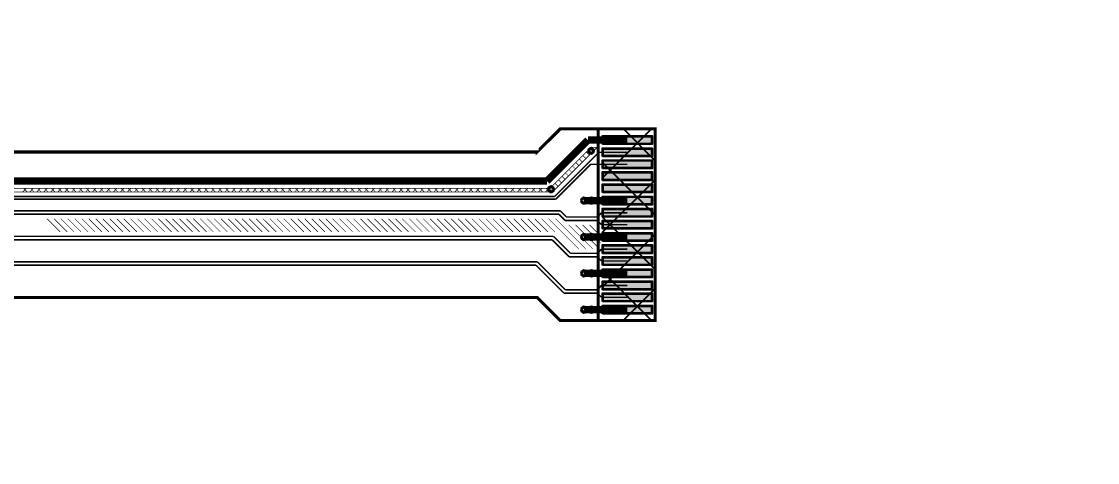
# Model space of a CAD drawing. Header units: millimetres. Extents: x -43 to 134, y -20 to 17.
# Drawn here: x 45.7 to 134.5, y -19.6 to 16.8 of the extents above; entities that cross this region are included whole.
import ezdxf

# ---------------------------------------------------------------- set-up
doc = ezdxf.new("R2010")
doc.units = ezdxf.units.MM
doc.header["$MEASUREMENT"] = 0
for name, color, linetype, true_color in [('Board-Outline-Layer', 7, 'Continuous', 0xff00ff), ('Bottom-Layer', 7, 'Continuous', 0x0000ff), ('Document-Layer', 7, 'Continuous', 0xffffff), ('Hole-Layer', 7, 'Continuous', 0x222222), ('Multi-Layer', 7, 'Continuous', 0xc0c0c0), ('Top-Layer', 7, 'Continuous', 0xff0000), ('Top-Paste-Mask-Layer', 7, 'Continuous', 0x808080), ('Top-Solder-Mask-Layer', 7, 'Continuous', 0x800080)]:
    doc.layers.add(name, color=color, linetype=linetype, true_color=true_color)

msp = doc.modelspace()

# ---------------------------------------------------------------- hatches: boundary and pattern name
at = {"layer": 'Top-Layer'}
h = msp.add_hatch(dxfattribs=at)
h.set_pattern_fill('ANSI37', color=256, style=0)
h.set_pattern_definition([(45, (0, 0), (-2.245064030267287, 2.245064030267288), []), (135, (0, 0), (-2.245064030267287, -2.245064030267288), [])])
h.paths.add_polyline_path([(93.6385902971806, -7.900015240030481), (93.6385902971806, 7.900015240030481), (98.00019558039118, 7.900015240030481), (98.00019558039118, -7.900015240030481)])
for points in [[(93.7001866903734, 6.685293370586742), (93.7001866903734, 7.28473456946914), (97.70019431038864, 7.28473456946914), (97.70019431038864, 6.685293370586742)], [(93.69976758953518, 5.669291338582678), (93.69976758953518, 6.268732537465076), (97.69977520955042, 6.268732537465076), (97.69977520955042, 5.669291338582678)], [(93.7001866903734, 4.685547371094743), (93.7001866903734, 5.284988569977141), (97.70019431038864, 5.284988569977141), (97.70019431038864, 4.685547371094743)], [(93.7001866903734, 3.7007874015748037), (93.7001866903734, 4.300228600457201), (97.70019431038864, 4.300228600457201), (97.70019431038864, 3.7007874015748037)], [(93.7001866903734, 2.7000254000508), (93.7001866903734, 3.299466598933198), (97.70019431038864, 3.299466598933198), (97.70019431038864, 2.7000254000508)], [(93.7001866903734, 1.6858013716027436), (93.7001866903734, 2.285242570485141), (97.70019431038864, 2.285242570485141), (97.70019431038864, 1.6858013716027436)], [(93.7001866903734, 0.6858013716027432), (93.7001866903734, 1.2852425704851413), (97.70019431038864, 1.2852425704851413), (97.70019431038864, 0.6858013716027432)], [(93.7001866903734, -0.29972059944119894), (93.7001866903734, 0.29972059944119894), (97.70019431038864, 0.29972059944119894), (97.70019431038864, -0.29972059944119894)], [(93.7001866903734, -1.313944627889256), (93.7001866903734, -0.714503429006858), (97.70019431038864, -0.714503429006858), (97.70019431038864, -1.313944627889256)], [(93.7001866903734, -2.314198628397257), (93.7001866903734, -1.714757429514859), (97.70019431038864, -1.714757429514859), (97.70019431038864, -2.314198628397257)], [(93.7001866903734, -3.299720599441199), (93.7001866903734, -2.7002794005588013), (97.70019431038864, -2.7002794005588013), (97.70019431038864, -3.299720599441199)], [(93.7001866903734, -4.3139446278892555), (93.7001866903734, -3.714503429006858), (97.70019431038864, -3.714503429006858), (97.70019431038864, -4.3139446278892555)], [(93.7001866903734, -5.314198628397257), (93.7001866903734, -4.714757429514859), (97.70019431038864, -4.714757429514859), (97.70019431038864, -5.314198628397257)], [(93.7001866903734, -6.2997205994411996), (93.7001866903734, -5.700279400558802), (97.70019431038864, -5.700279400558802), (97.70019431038864, -6.2997205994411996)], [(93.7001866903734, -7.313944627889256), (93.7001866903734, -6.714503429006858), (97.70019431038864, -6.714503429006858), (97.70019431038864, -7.313944627889256)]]:
    msp.add_hatch(color=256, dxfattribs=at).paths.add_polyline_path(points)
at = {"layer": 'Top-Paste-Mask-Layer'}
for points in [[(93.7001866903734, 6.685293370586742), (93.7001866903734, 7.28473456946914), (97.70019431038864, 7.28473456946914), (97.70019431038864, 6.685293370586742)], [(93.69976758953518, 5.669291338582678), (93.69976758953518, 6.268732537465076), (97.69977520955042, 6.268732537465076), (97.69977520955042, 5.669291338582678)], [(93.7001866903734, 4.685547371094743), (93.7001866903734, 5.284988569977141), (97.70019431038864, 5.284988569977141), (97.70019431038864, 4.685547371094743)], [(93.7001866903734, 3.7007874015748037), (93.7001866903734, 4.300228600457201), (97.70019431038864, 4.300228600457201), (97.70019431038864, 3.7007874015748037)], [(93.7001866903734, 2.7000254000508), (93.7001866903734, 3.299466598933198), (97.70019431038864, 3.299466598933198), (97.70019431038864, 2.7000254000508)], [(93.7001866903734, 1.6858013716027436), (93.7001866903734, 2.285242570485141), (97.70019431038864, 2.285242570485141), (97.70019431038864, 1.6858013716027436)], [(93.7001866903734, 0.6858013716027432), (93.7001866903734, 1.2852425704851413), (97.70019431038864, 1.2852425704851413), (97.70019431038864, 0.6858013716027432)], [(93.7001866903734, -0.29972059944119894), (93.7001866903734, 0.29972059944119894), (97.70019431038864, 0.29972059944119894), (97.70019431038864, -0.29972059944119894)], [(93.7001866903734, -1.313944627889256), (93.7001866903734, -0.714503429006858), (97.70019431038864, -0.714503429006858), (97.70019431038864, -1.313944627889256)], [(93.7001866903734, -2.314198628397257), (93.7001866903734, -1.714757429514859), (97.70019431038864, -1.714757429514859), (97.70019431038864, -2.314198628397257)], [(93.7001866903734, -3.299720599441199), (93.7001866903734, -2.7002794005588013), (97.70019431038864, -2.7002794005588013), (97.70019431038864, -3.299720599441199)], [(93.7001866903734, -4.3139446278892555), (93.7001866903734, -3.714503429006858), (97.70019431038864, -3.714503429006858), (97.70019431038864, -4.3139446278892555)], [(93.7001866903734, -5.314198628397257), (93.7001866903734, -4.714757429514859), (97.70019431038864, -4.714757429514859), (97.70019431038864, -5.314198628397257)], [(93.7001866903734, -6.2997205994411996), (93.7001866903734, -5.700279400558802), (97.70019431038864, -5.700279400558802), (97.70019431038864, -6.2997205994411996)], [(93.7001866903734, -7.313944627889256), (93.7001866903734, -6.714503429006858), (97.70019431038864, -6.714503429006858), (97.70019431038864, -7.313944627889256)]]:
    msp.add_hatch(color=256, dxfattribs=at).paths.add_polyline_path(points)
at = {"layer": 'Top-Solder-Mask-Layer'}
for points in [[(93.64918592837186, 6.634292608585218), (93.64918592837186, 7.335735331470664), (97.75119507239017, 7.335735331470664), (97.75119507239017, 6.634292608585218)], [(93.64876682753365, 5.6182905765811535), (93.64876682753365, 6.3197332994666), (97.75077597155196, 6.3197332994666), (97.75077597155196, 5.6182905765811535)], [(93.64918592837186, 4.634546609093219), (93.64918592837186, 5.3359893319786655), (97.75119507239017, 5.3359893319786655), (97.75119507239017, 4.634546609093219)], [(93.64918592837186, 3.6497866395732794), (93.64918592837186, 4.351229362458726), (97.75119507239017, 4.351229362458726), (97.75119507239017, 3.6497866395732794)], [(93.64918592837186, 2.649024638049276), (93.64918592837186, 3.350467360934722), (97.75119507239017, 3.350467360934722), (97.75119507239017, 2.649024638049276)], [(93.64918592837186, 1.6348006096012193), (93.64918592837186, 2.3362433324866654), (97.75119507239017, 2.3362433324866654), (97.75119507239017, 1.6348006096012193)], [(93.64918592837186, 0.6348006096012192), (93.64918592837186, 1.3362433324866652), (97.75119507239017, 1.3362433324866652), (97.75119507239017, 0.6348006096012192)], [(93.64918592837186, -0.350721361442723), (93.64918592837186, 0.350721361442723), (97.75119507239017, 0.350721361442723), (97.75119507239017, -0.350721361442723)], [(93.64918592837186, -1.36494538989078), (93.64918592837186, -0.663502667005334), (97.75119507239017, -0.663502667005334), (97.75119507239017, -1.36494538989078)], [(93.64918592837186, -2.3651993903987814), (93.64918592837186, -1.6637566675133353), (97.75119507239017, -1.6637566675133353), (97.75119507239017, -2.3651993903987814)], [(93.64918592837186, -3.3507213614427234), (93.64918592837186, -2.649278638557277), (97.75119507239017, -2.649278638557277), (97.75119507239017, -3.3507213614427234)], [(93.64918592837186, -4.364945389890781), (93.64918592837186, -3.663502667005334), (97.75119507239017, -3.663502667005334), (97.75119507239017, -4.364945389890781)], [(93.64918592837186, -5.365199390398781), (93.64918592837186, -4.663756667513335), (97.75119507239017, -4.663756667513335), (97.75119507239017, -5.365199390398781)], [(93.64918592837186, -6.350721361442724), (93.64918592837186, -5.649278638557278), (97.75119507239017, -5.649278638557278), (97.75119507239017, -6.350721361442724)], [(93.64918592837186, -7.364945389890781), (93.64918592837186, -6.663502667005334), (97.75119507239017, -6.663502667005334), (97.75119507239017, -7.364945389890781)]]:
    msp.add_hatch(color=256, dxfattribs=at).paths.add_polyline_path(points)

# ---------------------------------------------------------------- linework, layer by layer
at = {"layer": 'Board-Outline-Layer', "const_width": 0.25400050800101603}
msp.add_lwpolyline([(98.00019558039118, -7.900015240030481), (90.16518161036323, -7.900015240030481), (88.26517653035307, -6.000010160020321), (0, -6.000010160020321), (0, 6.0000127000254), (88.26517653035307, 6.0000127000254), (88.26517653035307, 6.000010160020321), (90.16518161036323, 7.900015240030481), (98.00019558039118, 7.900015240030481)], close=True, dxfattribs=at)
at = {"layer": 'Bottom-Layer', "const_width": 0.005080010160020321}
msp.add_lwpolyline([(-6.921513843027687, -19.621539243078487), (-6.921513843027687, 16.065532131064263), (112.07772415544832, 16.065532131064263), (112.07772415544832, -19.621539243078487)], close=True, dxfattribs=at)
at = {"layer": 'Document-Layer', "const_width": 0.25400050800101603}
msp.add_lwpolyline([(93.30118618237238, -7.900015240030481), (93.30118618237238, 7.900015240030481), (98.0011963423927, 7.900015240030481), (98.0011963423927, -7.900015240030481)], close=True, dxfattribs=at)
at = {"layer": 'Hole-Layer'}
for points in [[(92.55778511557024, 6.096012192024385, 1), (92.86258572517147, 6.096012192024385, 1)], [(89.25577851155703, 2.9210058420116845, 1), (89.56057912115826, 2.9210058420116845, 1)], [(91.9725679451359, 1.9855219710439425, 1), (92.27736855473714, 1.9855219710439425, 1)], [(92.58186690373381, 1.9855219710439425, 1), (92.88666751333504, 1.9855219710439425, 1)], [(91.9725679451359, -1.014224028448057, 1), (92.27736855473714, -1.014224028448057, 1)], [(92.58186690373381, -1.014224028448057, 1), (92.88666751333504, -1.014224028448057, 1)], [(91.9725679451359, -4.014224028448057, 1), (92.27736855473714, -4.014224028448057, 1)], [(92.58186690373381, -4.014224028448057, 1), (92.88666751333504, -4.014224028448057, 1)], [(91.9725679451359, -7.014224028448058, 1), (92.27736855473714, -7.014224028448058, 1)], [(92.58186690373381, -7.014224028448058, 1), (92.88666751333504, -7.014224028448058, 1)]]:
    msp.add_lwpolyline(points, format="xyb", close=True, dxfattribs=at)
at = {"layer": 'Multi-Layer'}
for points in [[(92.45999491998985, 6.096012192024385, 1), (92.96037592075186, 6.096012192024385, 1)], [(89.15798831597664, 2.9210058420116845, 1), (89.65836931673864, 2.9210058420116845, 1)], [(91.87477774955552, 1.9855219710439425, 1), (92.37515875031752, 1.9855219710439425, 1)], [(92.48407670815342, 1.9855219710439425, 1), (92.98445770891543, 1.9855219710439425, 1)], [(91.87477774955552, -1.014224028448057, 1), (92.37515875031752, -1.014224028448057, 1)], [(92.48407670815342, -1.014224028448057, 1), (92.98445770891543, -1.014224028448057, 1)], [(91.87477774955552, -4.014224028448057, 1), (92.37515875031752, -4.014224028448057, 1)], [(92.48407670815342, -4.014224028448057, 1), (92.98445770891543, -4.014224028448057, 1)], [(91.87477774955552, -7.014224028448058, 1), (92.37515875031752, -7.014224028448058, 1)], [(92.48407670815342, -7.014224028448058, 1), (92.98445770891543, -7.014224028448058, 1)]]:
    msp.add_lwpolyline(points, format="xyb", close=True, dxfattribs=at)
at = {"layer": 'Top-Layer', "const_width": 0.005080010160020321}
for points in [[(-6.350012700025401, -18.923037846075694), (-6.350012700025401, 16.76403352806706), (112.64922529845062, 16.76403352806706), (112.64922529845062, -18.923037846075694)], [(93.6385902971806, -7.900015240030481), (93.6385902971806, 7.900015240030481), (98.00019558039118, 7.900015240030481), (98.00019558039118, -7.900015240030481)]]:
    msp.add_lwpolyline(points, close=True, dxfattribs=at)
at = {"layer": 'Top-Layer'}
for points, const_width in [([(92.45618491236984, 6.985013970027941), (89.0728981457963, 3.601727203454408)], 0.5994411988823979), ([(95.70019050038101, 6.985013970027941), (92.45618491236984, 6.985013970027941)], 0.5994411988823979), ([(89.50557534874748, 2.6978854457708863), (93.18564265888234, 6.3779527559055165)], 0.05080010160020321), ([(92.61152270216063, 6.281837557616102), (92.87254350287992, 6.020816756896814)], 0.05080010160020321), ([(93.09014504509463, 6.3779527559055165), (93.17145682196528, 6.296640979034874)], 0.05080010160020321), ([(89.70322072644147, 2.327045974091948), (93.3451866903734, 5.969011938023876)], 0.12700025400050802), ([(91.74941639032535, 5.419731245780827), (92.01043719104464, 5.158710445061539)], 0.05080010160020321), ([(92.0367851609371, 5.707100016392588), (92.2978059616564, 5.4460792156733)], 0.05080010160020321), ([(92.32415393154888, 5.994468787004341), (92.58517473226816, 5.733447986285053)], 0.05080010160020321), ([(93.3451866903734, 5.969011938023876), (95.69977139954281, 5.969011938023876)], 0.12700025400050802), ([(92.68529845059692, 4.985267970535943), (89.79807467614935, 2.0980441960883924)], 0.12700025400050802), ([(90.88731007849007, 4.557624933945552), (91.14833087920937, 4.296604133226263)], 0.05080010160020321), ([(91.17467884910182, 4.844993704557313), (91.43569964982113, 4.583972903838024)], 0.05080010160020321), ([(91.4620476197136, 5.1323624751690735), (91.72306842043288, 4.871341674449785)], 0.05080010160020321), ([(95.70019050038101, 4.985267970535943), (92.68529845059692, 4.985267970535943)], 0.12700025400050802), ([(89.0728981457963, 3.601727203454408), (3.001363982727966, 3.601727203454408)], 0.5994411988823979), ([(90.0252037666548, 3.6955186221102765), (90.28622456737409, 3.434497821390988)], 0.05080010160020321), ([(90.31257253726656, 3.9828873927220374), (90.57359333798586, 3.721866592002749)], 0.05080010160020321), ([(90.59994130787832, 4.270256163333798), (90.8609621085976, 4.009235362614509)], 0.05080010160020321), ([(45.82552221576101, 2.6978854457708827), (46.1223027593221, 2.994665989331959)], 0.05080010160020321), ([(45.89652818399937, 2.994665989331959), (46.193308727560456, 2.697885445770879)], 0.05080010160020321), ([(46.40025975698452, 2.6978854457708827), (46.69704030054561, 2.994665989331959)], 0.05080010160020321), ([(46.47126572522288, 2.9946659893319625), (46.768046268783955, 2.697885445770879)], 0.05080010160020321), ([(46.97499729820803, 2.697885445770879), (47.27177784176912, 2.994665989331959)], 0.05080010160020321), ([(47.046003266446384, 2.994665989331959), (47.34278381000746, 2.6978854457708756)], 0.05080010160020321), ([(47.54973483943154, 2.697885445770879), (47.84651538299263, 2.994665989331959)], 0.05080010160020321), ([(47.6207408076699, 2.994665989331959), (47.91752135123097, 2.6978854457708756)], 0.05080010160020321), ([(48.12447238065504, 2.697885445770879), (48.421252924216134, 2.994665989331959)], 0.05080010160020321), ([(48.1954783488934, 2.994665989331959), (48.49225889245448, 2.6978854457708756)], 0.05080010160020321), ([(48.69920992187855, 2.697885445770879), (48.995990465439625, 2.9946659893319625)], 0.05080010160020321), ([(48.77021589011691, 2.994665989331959), (49.066996433677986, 2.697885445770879)], 0.05080010160020321), ([(49.273947463102054, 2.697885445770879), (49.57072800666313, 2.994665989331959)], 0.05080010160020321), ([(49.344953431340414, 2.994665989331959), (49.64173397490149, 2.697885445770879)], 0.05080010160020321), ([(49.84868500432557, 2.697885445770879), (50.14546554788664, 2.994665989331959)], 0.05080010160020321), ([(49.91969097256392, 2.994665989331959), (50.216471516125, 2.697885445770879)], 0.05080010160020321), ([(50.42342254554907, 2.697885445770879), (50.72020308911015, 2.994665989331959)], 0.05080010160020321), ([(50.494428513787426, 2.994665989331959), (50.7912090573485, 2.697885445770879)], 0.05080010160020321), ([(50.99816008677258, 2.697885445770879), (51.294940630333656, 2.994665989331959)], 0.05080010160020321), ([(51.069166055010925, 2.9946659893319625), (51.365946598572016, 2.697885445770879)], 0.05080010160020321), ([(51.572897627996085, 2.6978854457708756), (51.86967817155716, 2.994665989331959)], 0.05080010160020321), ([(51.64390359623443, 2.994665989331959), (51.94068413979552, 2.6978854457708756)], 0.05080010160020321), ([(52.14763516921959, 2.6978854457708756), (52.44441571278067, 2.994665989331959)], 0.05080010160020321), ([(52.21864113745794, 2.994665989331959), (52.51542168101903, 2.6978854457708756)], 0.05080010160020321), ([(52.7223727104431, 2.697885445770879), (53.01915325400417, 2.9946659893319625)], 0.05080010160020321), ([(52.79337867868144, 2.994665989331959), (53.090159222242534, 2.697885445770879)], 0.05080010160020321), ([(53.2971102516666, 2.697885445770879), (53.593890795227686, 2.9946659893319625)], 0.05080010160020321), ([(53.36811621990495, 2.994665989331959), (53.66489676346603, 2.697885445770879)], 0.05080010160020321), ([(53.87184779289011, 2.697885445770879), (54.16862833645119, 2.994665989331959)], 0.05080010160020321), ([(53.94285376112846, 2.994665989331959), (54.23963430468954, 2.697885445770879)], 0.05080010160020321), ([(54.446585334113614, 2.697885445770879), (54.7433658776747, 2.994665989331959)], 0.05080010160020321), ([(54.51759130235197, 2.994665989331959), (54.81437184591305, 2.697885445770879)], 0.05080010160020321), ([(55.02132287533711, 2.697885445770879), (55.318103418898204, 2.994665989331959)], 0.05080010160020321), ([(55.09232884357547, 2.9946659893319625), (55.38910938713655, 2.697885445770879)], 0.05080010160020321), ([(55.596060416560626, 2.697885445770879), (55.89284096012171, 2.994665989331959)], 0.05080010160020321), ([(55.66706638479898, 2.9946659893319625), (55.963846928360056, 2.697885445770879)], 0.05080010160020321), ([(56.17079795778413, 2.6978854457708756), (56.46757850134522, 2.994665989331959)], 0.05080010160020321), ([(56.241803926022484, 2.994665989331959), (56.53858446958356, 2.6978854457708756)], 0.05080010160020321), ([(56.74553549900764, 2.6978854457708756), (57.04231604256873, 2.994665989331959)], 0.05080010160020321), ([(56.816541467246, 2.994665989331959), (57.11332201080707, 2.6978854457708756)], 0.05080010160020321), ([(57.32027304023114, 2.697885445770879), (57.61705358379223, 2.9946659893319625)], 0.05080010160020321), ([(57.3912790084695, 2.994665989331959), (57.68805955203058, 2.697885445770879)], 0.05080010160020321), ([(57.89501058145465, 2.697885445770879), (58.191791125015726, 2.9946659893319625)], 0.05080010160020321), ([(57.96601654969301, 2.994665989331959), (58.262797093254086, 2.697885445770879)], 0.05080010160020321), ([(58.469748122678155, 2.697885445770879), (58.76652866623923, 2.994665989331959)], 0.05080010160020321), ([(58.540754090916515, 2.994665989331959), (58.83753463447759, 2.697885445770879)], 0.05080010160020321), ([(59.04448566390167, 2.697885445770879), (59.341266207462745, 2.994665989331959)], 0.05080010160020321), ([(59.11549163214002, 2.994665989331959), (59.4122721757011, 2.697885445770879)], 0.05080010160020321), ([(59.619223205125174, 2.697885445770879), (59.91600374868625, 2.994665989331959)], 0.05080010160020321), ([(59.69022917336353, 2.9946659893319625), (59.987009716924604, 2.697885445770879)], 0.05080010160020321), ([(60.19396074634868, 2.697885445770879), (60.49074128990976, 2.994665989331959)], 0.05080010160020321), ([(60.264966714587025, 2.9946659893319625), (60.56174725814812, 2.697885445770879)], 0.05080010160020321), ([(60.768698287572185, 2.697885445770879), (61.06547883113326, 2.994665989331959)], 0.05080010160020321), ([(60.83970425581053, 2.9946659893319625), (61.13648479937162, 2.697885445770879)], 0.05080010160020321), ([(61.34343582879569, 2.697885445770879), (61.64021637235677, 2.9946659893319625)], 0.05080010160020321), ([(61.41444179703404, 2.994665989331959), (61.71122234059513, 2.697885445770879)], 0.05080010160020321), ([(61.918173370019204, 2.697885445770879), (62.21495391358028, 2.994665989331959)], 0.05080010160020321), ([(61.98917933825754, 2.994665989331959), (62.285959881818634, 2.697885445770879)], 0.05080010160020321), ([(62.49291091124271, 2.6978854457708827), (62.78969145480379, 2.994665989331959)], 0.05080010160020321), ([(62.56391687948105, 2.9946659893319625), (62.86069742304214, 2.6978854457708827)], 0.05080010160020321), ([(63.06764845246621, 2.6978854457708827), (63.36442899602729, 2.994665989331959)], 0.05080010160020321), ([(63.13865442070456, 2.9946659893319625), (63.435434964265646, 2.6978854457708827)], 0.05080010160020321), ([(63.642385993689714, 2.6978854457708756), (63.93916653725079, 2.994665989331959)], 0.05080010160020321), ([(63.71339196192807, 2.994665989331959), (64.01017250548915, 2.6978854457708756)], 0.05080010160020321), ([(64.21712353491323, 2.6978854457708756), (64.5139040784743, 2.994665989331959)], 0.05080010160020321), ([(64.28812950315158, 2.994665989331959), (64.58491004671265, 2.6978854457708756)], 0.05080010160020321), ([(64.79186107613673, 2.6978854457708756), (65.08864161969781, 2.994665989331959)], 0.05080010160020321), ([(64.86286704437508, 2.994665989331959), (65.15964758793616, 2.6978854457708756)], 0.05080010160020321), ([(65.36659861736024, 2.6978854457708756), (65.66337916092132, 2.994665989331959)], 0.05080010160020321), ([(65.43760458559859, 2.994665989331959), (65.73438512915966, 2.6978854457708756)], 0.05080010160020321), ([(65.94133615858374, 2.697885445770879), (66.23811670214482, 2.9946659893319625)], 0.05080010160020321), ([(66.01234212682209, 2.994665989331959), (66.30912267038318, 2.697885445770879)], 0.05080010160020321), ([(66.51607369980725, 2.697885445770879), (66.81285424336834, 2.9946659893319625)], 0.05080010160020321), ([(66.5870796680456, 2.994665989331959), (66.88386021160667, 2.697885445770879)], 0.05080010160020321), ([(67.09081124103075, 2.697885445770879), (67.38759178459185, 2.9946659893319625)], 0.05080010160020321), ([(67.16181720926912, 2.994665989331959), (67.45859775283019, 2.697885445770879)], 0.05080010160020321), ([(67.66554878225426, 2.697885445770879), (67.96232932581533, 2.9946659893319625)], 0.05080010160020321), ([(67.73655475049262, 2.994665989331959), (68.0333352940537, 2.697885445770879)], 0.05080010160020321), ([(68.24028632347776, 2.697885445770879), (68.53706686703886, 2.9946659893319625)], 0.05080010160020321), ([(68.31129229171613, 2.9946659893319625), (68.6080728352772, 2.697885445770879)], 0.05080010160020321), ([(68.81502386470127, 2.697885445770879), (69.11180440826236, 2.9946659893319625)], 0.05080010160020321), ([(68.88602983293963, 2.9946659893319625), (69.18281037650071, 2.697885445770879)], 0.05080010160020321), ([(69.38976140592479, 2.697885445770879), (69.68654194948587, 2.9946659893319625)], 0.05080010160020321), ([(69.46076737416314, 2.9946659893319625), (69.75754791772421, 2.697885445770879)], 0.05080010160020321), ([(69.96449894714827, 2.697885445770879), (70.26127949070937, 2.9946659893319625)], 0.05080010160020321), ([(70.03550491538664, 2.9946659893319625), (70.33228545894772, 2.697885445770879)], 0.05080010160020321), ([(70.53923648837178, 2.697885445770879), (70.83601703193287, 2.9946659893319554)], 0.05080010160020321), ([(70.61024245661015, 2.9946659893319625), (70.90702300017124, 2.697885445770879)], 0.05080010160020321), ([(71.11397402959528, 2.697885445770879), (71.41075457315638, 2.9946659893319554)], 0.05080010160020321), ([(71.18497999783366, 2.9946659893319625), (71.48176054139473, 2.697885445770879)], 0.05080010160020321), ([(71.6887115708188, 2.697885445770879), (71.98549211437988, 2.9946659893319554)], 0.05080010160020321), ([(71.75971753905716, 2.9946659893319625), (72.05649808261825, 2.697885445770879)], 0.05080010160020321), ([(72.26344911204231, 2.6978854457708863), (72.56022965560338, 2.9946659893319625)], 0.05080010160020321), ([(72.33445508028066, 2.9946659893319625), (72.63123562384175, 2.6978854457708863)], 0.05080010160020321), ([(72.83818665326581, 2.697885445770879), (73.13496719682689, 2.9946659893319625)], 0.05080010160020321), ([(72.90919262150416, 2.9946659893319554), (73.20597316506526, 2.697885445770879)], 0.05080010160020321), ([(73.41292419448932, 2.697885445770879), (73.70970473805039, 2.9946659893319625)], 0.05080010160020321), ([(73.48393016272767, 2.9946659893319554), (73.78071070628876, 2.697885445770879)], 0.05080010160020321), ([(73.98766173571282, 2.697885445770879), (74.2844422792739, 2.9946659893319625)], 0.05080010160020321), ([(74.05866770395119, 2.9946659893319554), (74.35544824751227, 2.697885445770879)], 0.05080010160020321), ([(74.56239927693633, 2.697885445770879), (74.8591798204974, 2.9946659893319625)], 0.05080010160020321), ([(74.63340524517467, 2.9946659893319625), (74.93018578873577, 2.697885445770879)], 0.05080010160020321), ([(75.13713681815985, 2.697885445770879), (75.43391736172092, 2.9946659893319625)], 0.05080010160020321), ([(75.20814278639818, 2.9946659893319625), (75.50492332995927, 2.697885445770879)], 0.05080010160020321), ([(75.71187435938334, 2.697885445770879), (76.00865490294443, 2.9946659893319625)], 0.05080010160020321), ([(75.78288032762168, 2.9946659893319625), (76.07966087118278, 2.697885445770879)], 0.05080010160020321), ([(76.28661190060686, 2.697885445770879), (76.58339244416793, 2.9946659893319625)], 0.05080010160020321), ([(76.3576178688452, 2.9946659893319625), (76.65439841240628, 2.697885445770879)], 0.05080010160020321), ([(76.86134944183036, 2.697885445770879), (77.15812998539144, 2.9946659893319625)], 0.05080010160020321), ([(76.93235541006871, 2.9946659893319625), (77.2291359536298, 2.697885445770879)], 0.05080010160020321), ([(77.43608698305387, 2.697885445770879), (77.73286752661494, 2.9946659893319625)], 0.05080010160020321), ([(77.50709295129221, 2.9946659893319625), (77.8038734948533, 2.697885445770879)], 0.05080010160020321), ([(78.01082452427737, 2.697885445770879), (78.30760506783845, 2.9946659893319625)], 0.05080010160020321), ([(78.08183049251572, 2.9946659893319625), (78.3786110360768, 2.697885445770879)], 0.05080010160020321), ([(78.58556206550088, 2.697885445770879), (78.88234260906196, 2.9946659893319625)], 0.05080010160020321), ([(78.65656803373922, 2.9946659893319625), (78.95334857730032, 2.697885445770879)], 0.05080010160020321), ([(79.1602996067244, 2.697885445770879), (79.45708015028546, 2.9946659893319625)], 0.05080010160020321), ([(79.23130557496273, 2.9946659893319625), (79.52808611852382, 2.697885445770879)], 0.05080010160020321), ([(79.73503714794789, 2.697885445770879), (80.03181769150898, 2.9946659893319625)], 0.05080010160020321), ([(79.80604311618625, 2.9946659893319625), (80.10282365974732, 2.697885445770879)], 0.05080010160020321), ([(80.3097746891714, 2.697885445770879), (80.60655523273248, 2.9946659893319554)], 0.05080010160020321), ([(80.38078065740974, 2.9946659893319625), (80.67756120097083, 2.697885445770879)], 0.05080010160020321), ([(80.8845122303949, 2.6978854457708863), (81.18129277395599, 2.9946659893319625)], 0.05080010160020321), ([(80.95551819863326, 2.9946659893319625), (81.25229874219433, 2.6978854457708863)], 0.05080010160020321), ([(81.45924977161842, 2.6978854457708863), (81.7560303151795, 2.9946659893319625)], 0.05080010160020321), ([(81.53025573985676, 2.9946659893319625), (81.82703628341784, 2.6978854457708863)], 0.05080010160020321), ([(82.03398731284193, 2.6978854457708863), (82.330767856403, 2.9946659893319625)], 0.05080010160020321), ([(82.10499328108027, 2.9946659893319625), (82.40177382464134, 2.6978854457708863)], 0.05080010160020321), ([(82.60872485406543, 2.697885445770879), (82.90550539762651, 2.9946659893319625)], 0.05080010160020321), ([(82.67973082230378, 2.9946659893319554), (82.97651136586485, 2.697885445770879)], 0.05080010160020321), ([(83.18346239528893, 2.697885445770879), (83.48024293885001, 2.9946659893319625)], 0.05080010160020321), ([(83.25446836352728, 2.9946659893319625), (83.55124890708836, 2.697885445770879)], 0.05080010160020321), ([(83.75819993651243, 2.697885445770879), (84.05498048007352, 2.9946659893319625)], 0.05080010160020321), ([(83.8292059047508, 2.9946659893319625), (84.12598644831186, 2.697885445770879)], 0.05080010160020321), ([(84.33293747773594, 2.697885445770879), (84.62971802129702, 2.9946659893319625)], 0.05080010160020321), ([(84.40394344597429, 2.9946659893319625), (84.70072398953538, 2.697885445770879)], 0.05080010160020321), ([(84.90767501895945, 2.697885445770879), (85.20445556252054, 2.9946659893319625)], 0.05080010160020321), ([(84.9786809871978, 2.9946659893319625), (85.27546153075888, 2.697885445770879)], 0.05080010160020321), ([(85.48241256018295, 2.697885445770879), (85.77919310374405, 2.9946659893319625)], 0.05080010160020321), ([(85.55341852842132, 2.9946659893319625), (85.85019907198239, 2.697885445770879)], 0.05080010160020321), ([(86.05715010140646, 2.697885445770879), (86.35393064496755, 2.9946659893319625)], 0.05080010160020321), ([(86.12815606964482, 2.9946659893319625), (86.4249366132059, 2.697885445770879)], 0.05080010160020321), ([(86.63188764262996, 2.697885445770879), (86.92866818619106, 2.9946659893319625)], 0.05080010160020321), ([(86.70289361086833, 2.9946659893319625), (86.9996741544294, 2.697885445770879)], 0.05080010160020321), ([(87.20662518385348, 2.697885445770879), (87.50340572741456, 2.9946659893319625)], 0.05080010160020321), ([(87.27763115209183, 2.9946659893319625), (87.57441169565291, 2.697885445770879)], 0.05080010160020321), ([(87.78136272507699, 2.697885445770879), (88.07814326863807, 2.9946659893319625)], 0.05080010160020321), ([(87.85236869331534, 2.9946659893319625), (88.14914923687641, 2.697885445770879)], 0.05080010160020321), ([(88.35610026630049, 2.697885445770879), (88.65288080986159, 2.9946659893319625)], 0.05080010160020321), ([(88.42710623453885, 2.9946659893319625), (88.72388677809992, 2.697885445770879)], 0.05080010160020321), ([(88.93083780752399, 2.697885445770879), (89.25583955364473, 3.022887191891418)], 0.05080010160020321), ([(89.00184377576235, 2.9946659893319625), (89.29862431932344, 2.697885445770879)], 0.05080010160020321), ([(89.44734279338905, 3.123904512928996), (89.71148702615058, 2.8597602801674737)], 0.05080010160020321), ([(89.73783499604305, 3.4081498514985227), (89.99885579676233, 3.1471290507792347)], 0.05080010160020321), ([(89.79807467614935, 2.0980441960883924), (3.2410464820929645, 2.0980441960883924)], 0.12700025400050802), ([(3.8959664719329443, 2.327043434086869), (89.70322072644147, 2.327045974091948)], 0.12700025400050802), ([(92.73426720853443, 1.9855219710439425), (92.12496824993652, 1.9855219710439425)], 0.5994411988823979), ([(95.70019050038101, 1.9855219710439425), (92.73426720853443, 1.9855219710439425)], 0.5994411988823979), ([(90.17018034036069, 1.143002286004572), (6.9714478028956055, 1.143002286004572)], 0.12700025400050802), ([(7.086614173228347, 0.8636017272034545), (90.05501397002796, 0.8636017272034545)], 0.12700025400050802), ([(90.05501397002796, 0.8636017272034545), (90.56535433070867, 0.3532613665227331)], 0.12700025400050802), ([(90.68091948183898, 0.6322606045212091), (90.17018034036069, 1.143002286004572)], 0.12700025400050802), ([(93.57318770637544, 0.9855219710439422), (93.21992633985269, 0.6322606045212091)], 0.12700025400050802), ([(95.70019050038101, 0.9855219710439422), (93.57318770637544, 0.9855219710439422)], 0.12700025400050802), ([(47.823695646585854, 0.4927609855219705), (48.91081782083019, -0.5943611887223675)], 0.05080010160020321), ([(48.39843318780937, 0.4927609855219741), (49.485555362053695, -0.5943611887223675)], 0.05080010160020321), ([(48.973170729032866, 0.4927609855219741), (50.06029290327721, -0.5943611887223675)], 0.05080010160020321), ([(49.54790827025637, 0.4927609855219705), (50.635030444500714, -0.5943611887223712)], 0.05080010160020321), ([(50.12264581147988, 0.4927609855219705), (51.20976798572422, -0.5943611887223712)], 0.05080010160020321), ([(50.69738335270338, 0.4927609855219705), (51.784505526947726, -0.5943611887223712)], 0.05080010160020321), ([(51.27212089392689, 0.4927609855219705), (52.35924306817123, -0.5943611887223712)], 0.05080010160020321), ([(51.8468584351504, 0.4927609855219705), (52.933980609394744, -0.5943611887223675)], 0.05080010160020321), ([(52.42159597637391, 0.4927609855219705), (53.50871815061825, -0.5943611887223675)], 0.05080010160020321), ([(52.996333517597414, 0.4927609855219741), (54.083455691841756, -0.5943611887223675)], 0.05080010160020321), ([(53.57107105882091, 0.4927609855219741), (54.658193233065255, -0.5943611887223675)], 0.05080010160020321), ([(54.14580860004442, 0.4927609855219705), (55.23293077428876, -0.5943611887223712)], 0.05080010160020321), ([(54.72054614126793, 0.4927609855219705), (55.807668315512274, -0.5943611887223712)], 0.05080010160020321), ([(55.29528368249144, 0.4927609855219705), (56.38240585673578, -0.5943611887223712)], 0.05080010160020321), ([(55.87002122371494, 0.4927609855219705), (56.957143397959285, -0.5943611887223675)], 0.05080010160020321), ([(56.44475876493845, 0.4927609855219705), (57.53188093918279, -0.5943611887223675)], 0.05080010160020321), ([(57.019496306161955, 0.4927609855219741), (58.10661848040629, -0.5943611887223675)], 0.05080010160020321), ([(57.59423384738546, 0.4927609855219741), (58.681356021629796, -0.5943611887223675)], 0.05080010160020321), ([(58.168971388608966, 0.4927609855219741), (59.25609356285331, -0.5943611887223675)], 0.05080010160020321), ([(58.74370892983247, 0.4927609855219705), (59.830831104076815, -0.5943611887223712)], 0.05080010160020321), ([(59.31844647105598, 0.4927609855219705), (60.40556864530032, -0.5943611887223712)], 0.05080010160020321), ([(59.893184012279484, 0.4927609855219705), (60.980306186523826, -0.5943611887223712)], 0.05080010160020321), ([(60.467921553503, 0.4927609855219705), (61.55504372774733, -0.5943611887223675)], 0.05080010160020321), ([(61.0426590947265, 0.4927609855219705), (62.129781268970845, -0.5943611887223675)], 0.05080010160020321), ([(61.61739663595001, 0.4927609855219741), (62.70451881019435, -0.5943611887223675)], 0.05080010160020321), ([(62.192134177173514, 0.4927609855219741), (63.27925635141785, -0.5943611887223675)], 0.05080010160020321), ([(62.76687171839702, 0.4927609855219741), (63.853993892641356, -0.5943611887223675)], 0.05080010160020321), ([(63.34160925962052, 0.4927609855219741), (64.42873143386487, -0.5943611887223675)], 0.05080010160020321), ([(63.91634680084403, 0.4927609855219705), (65.00346897508837, -0.5943611887223675)], 0.05080010160020321), ([(64.49108434206754, 0.4927609855219705), (65.57820651631187, -0.5943611887223675)], 0.05080010160020321), ([(65.06582188329104, 0.4927609855219741), (66.15294405753538, -0.594361188722364)], 0.05080010160020321), ([(65.64055942451455, 0.4927609855219777), (66.72768159875889, -0.594361188722364)], 0.05080010160020321), ([(66.21529696573805, 0.4927609855219705), (67.30241913998239, -0.5943611887223712)], 0.05080010160020321), ([(66.79003450696156, 0.4927609855219705), (67.8771566812059, -0.5943611887223712)], 0.05080010160020321), ([(67.36477204818506, 0.4927609855219705), (68.4518942224294, -0.5943611887223712)], 0.05080010160020321), ([(67.93950958940857, 0.4927609855219705), (69.02663176365292, -0.5943611887223712)], 0.05080010160020321), ([(68.51424713063209, 0.4927609855219705), (69.60136930487643, -0.5943611887223712)], 0.05080010160020321), ([(69.08898467185558, 0.4927609855219705), (70.17610684609993, -0.5943611887223712)], 0.05080010160020321), ([(69.6637222130791, 0.4927609855219705), (70.75084438732344, -0.5943611887223712)], 0.05080010160020321), ([(70.2384597543026, 0.4927609855219705), (71.32558192854694, -0.5943611887223712)], 0.05080010160020321), ([(70.81319729552611, 0.4927609855219705), (71.90031946977045, -0.5943611887223712)], 0.05080010160020321), ([(71.38793483674962, 0.4927609855219705), (72.47505701099396, -0.594361188722364)], 0.05080010160020321), ([(71.96267237797312, 0.4927609855219705), (73.04979455221746, -0.594361188722364)], 0.05080010160020321), ([(72.53740991919663, 0.4927609855219777), (73.62453209344098, -0.594361188722364)], 0.05080010160020321), ([(73.11214746042013, 0.4927609855219777), (74.19926963466447, -0.594361188722364)], 0.05080010160020321), ([(73.68688500164365, 0.4927609855219777), (74.77400717588799, -0.594361188722364)], 0.05080010160020321), ([(74.26162254286716, 0.4927609855219777), (75.3487447171115, -0.594361188722364)], 0.05080010160020321), ([(74.83636008409066, 0.4927609855219777), (75.923482258335, -0.594361188722364)], 0.05080010160020321), ([(75.41109762531417, 0.4927609855219705), (76.49821979955851, -0.5943611887223712)], 0.05080010160020321), ([(75.98583516653767, 0.4927609855219705), (77.07295734078201, -0.5943611887223712)], 0.05080010160020321), ([(76.56057270776118, 0.4927609855219705), (77.64769488200552, -0.5943611887223712)], 0.05080010160020321), ([(77.13531024898468, 0.4927609855219705), (78.22243242322901, -0.5943611887223712)], 0.05080010160020321), ([(77.71004779020818, 0.4927609855219705), (78.79716996445252, -0.5943611887223712)], 0.05080010160020321), ([(78.28478533143169, 0.4927609855219705), (79.37190750567603, -0.5943611887223712)], 0.05080010160020321), ([(78.85952287265519, 0.4927609855219705), (79.94664504689952, -0.5943611887223712)], 0.05080010160020321), ([(79.4342604138787, 0.4927609855219705), (80.52138258812303, -0.5943611887223712)], 0.05080010160020321), ([(80.0089979551022, 0.4927609855219705), (81.09612012934653, -0.594361188722364)], 0.05080010160020321), ([(80.5837354963257, 0.4927609855219705), (81.67085767057004, -0.594361188722364)], 0.05080010160020321), ([(81.15847303754921, 0.4927609855219777), (82.24559521179356, -0.594361188722364)], 0.05080010160020321), ([(81.73321057877271, 0.4927609855219777), (82.82033275301706, -0.594361188722364)], 0.05080010160020321), ([(82.30794811999623, 0.4927609855219777), (83.39507029424057, -0.594361188722364)], 0.05080010160020321), ([(82.88268566121972, 0.4927609855219777), (83.96980783546407, -0.594361188722364)], 0.05080010160020321), ([(83.45742320244324, 0.4927609855219777), (84.54454537668758, -0.594361188722364)], 0.05080010160020321), ([(84.03216074366675, 0.4927609855219777), (85.1192829179111, -0.594361188722364)], 0.05080010160020321), ([(84.60689828489025, 0.4927609855219777), (85.69402045913459, -0.594361188722364)], 0.05080010160020321), ([(85.18163582611376, 0.4927609855219705), (86.2687580003581, -0.5943611887223712)], 0.05080010160020321), ([(85.75637336733726, 0.4927609855219705), (86.8434955415816, -0.5943611887223712)], 0.05080010160020321), ([(86.33111090856077, 0.4927609855219705), (87.41823308280512, -0.5943611887223712)], 0.05080010160020321), ([(86.90584844978429, 0.4927609855219705), (87.99297062402863, -0.5943611887223712)], 0.05080010160020321), ([(87.48058599100779, 0.4927609855219705), (88.56770816525213, -0.5943611887223712)], 0.05080010160020321), ([(88.0553235322313, 0.4927609855219705), (89.14244570647564, -0.5943611887223712)], 0.05080010160020321), ([(88.6300610734548, 0.4927609855219705), (89.7403221314947, -0.6175000725176975)], 0.05080010160020321), ([(89.20479861467831, 0.4927609855219705), (91.6944569839953, -1.9968973837947817)], 0.05080010160020321), ([(89.77953615590182, 0.4927609855219777), (92.2691945252188, -1.9968973837947745)], 0.05080010160020321), ([(90.56535433070867, 0.3532613665227331), (93.21992633985269, 0.35325882651765306)], 0.12700025400050802), ([(93.21992633985269, 0.6322606045212091), (90.68091948183898, 0.6322606045212091)], 0.12700025400050802), ([(90.86461532780879, -0.017580645161286667), (92.84393206644229, -1.9968973837947745)], 0.05080010160020321), ([(91.4393528690323, -0.017580645161293883), (93.24249434141674, -1.8207221175457207)], 0.05080010160020321), ([(92.01409041025582, -0.017580645161293883), (93.48847494060698, -1.491965175512455)], 0.05080010160020321), ([(92.58882795147935, -0.017580645161293883), (93.53445008890017, -0.9632027825821239)], 0.05080010160020321), ([(93.21992633985269, 0.35325882651765306), (93.57318770637544, 0)], 0.12700025400050802), ([(93.57318770637544, 0), (95.70019050038101, 0)], 0.12700025400050802), ([(92.73426720853443, -1.014224028448057), (92.12496824993652, -1.014224028448057)], 0.5994411988823979), ([(95.70019050038101, -1.014224028448057), (92.73426720853443, -1.014224028448057)], 0.5994411988823979), ([(7.28981457962916, -0.9652019304038609), (89.61137922275846, -0.9652019304038609)], 0.12700025400050802), ([(7.405379730759463, -1.244203708407417), (89.49581407162816, -1.244203708407417)], 0.12700025400050802), ([(89.49581407162816, -1.244203708407417), (90.898348996698, -2.6467411734823476)], 0.12700025400050802), ([(89.61137922275846, -0.9652019304038609), (91.01391668783339, -2.3677393954787913)], 0.12700025400050802), ([(90.898348996698, -2.6467411734823476), (93.21992633985269, -2.6467386334772676)], 0.12700025400050802), ([(91.01391668783339, -2.3677393954787913), (93.21992633985269, -2.3677368554737113)], 0.12700025400050802), ([(93.21992633985269, -2.3677368554737113), (93.57318770637544, -2.014478028956058)], 0.12700025400050802), ([(93.21992633985269, -2.6467386334772676), (93.57318770637544, -3.0000000000000004)], 0.12700025400050802), ([(93.57318770637544, -2.014478028956058), (95.70019050038101, -2.014478028956058)], 0.12700025400050802), ([(88.27756921513844, -3.060398780797562), (3.7301981203962415, -3.060398780797562)], 0.12700025400050802), ([(88.16200152400306, -3.3394005588011177), (3.7301981203962415, -3.3394005588011177)], 0.12700025400050802), ([(90.46934213868428, -5.646741173482348), (88.16200152400306, -3.3394005588011177)], 0.12700025400050802), ([(90.5849072898146, -5.367736855473712), (88.27756921513844, -3.060398780797562)], 0.12700025400050802), ([(93.57318770637544, -3.0000000000000004), (95.70019050038101, -3.0000000000000004)], 0.12700025400050802), ([(92.73426720853443, -4.014224028448057), (92.12496824993652, -4.014224028448057)], 0.5994411988823979), ([(95.70019050038101, -4.014224028448057), (92.73426720853443, -4.014224028448057)], 0.5994411988823979), ([(93.21992633985269, -5.367739395478791), (90.5849072898146, -5.367736855473712)], 0.12700025400050802), ([(93.57318770637544, -5.0144780289560575), (93.21992633985269, -5.367739395478791)], 0.12700025400050802), ([(95.70019050038101, -5.0144780289560575), (93.57318770637544, -5.0144780289560575)], 0.12700025400050802), ([(93.21992633985269, -5.646741173482348), (90.46934213868428, -5.646741173482348)], 0.12700025400050802), ([(93.57318770637544, -6.000000000000001), (93.21992633985269, -5.646741173482348)], 0.12700025400050802), ([(95.70019050038101, -6.000000000000001), (93.57318770637544, -6.000000000000001)], 0.12700025400050802), ([(92.73426720853443, -7.014224028448058), (92.12496824993652, -7.014224028448058)], 0.5994411988823979), ([(95.70019050038101, -7.014224028448058), (92.73426720853443, -7.014224028448058)], 0.5994411988823979)]:
    msp.add_lwpolyline(points, dxfattribs=dict(at, const_width=const_width))
for points in [[(93.7001866903734, 6.685293370586742), (93.7001866903734, 7.28473456946914), (97.70019431038864, 7.28473456946914), (97.70019431038864, 6.685293370586742)], [(93.69976758953518, 5.669291338582678), (93.69976758953518, 6.268732537465076), (97.69977520955042, 6.268732537465076), (97.69977520955042, 5.669291338582678)], [(93.7001866903734, 4.685547371094743), (93.7001866903734, 5.284988569977141), (97.70019431038864, 5.284988569977141), (97.70019431038864, 4.685547371094743)], [(93.7001866903734, 3.7007874015748037), (93.7001866903734, 4.300228600457201), (97.70019431038864, 4.300228600457201), (97.70019431038864, 3.7007874015748037)], [(93.7001866903734, 2.7000254000508), (93.7001866903734, 3.299466598933198), (97.70019431038864, 3.299466598933198), (97.70019431038864, 2.7000254000508)], [(93.7001866903734, 1.6858013716027436), (93.7001866903734, 2.285242570485141), (97.70019431038864, 2.285242570485141), (97.70019431038864, 1.6858013716027436)], [(93.7001866903734, 0.6858013716027432), (93.7001866903734, 1.2852425704851413), (97.70019431038864, 1.2852425704851413), (97.70019431038864, 0.6858013716027432)], [(93.7001866903734, -0.29972059944119894), (93.7001866903734, 0.29972059944119894), (97.70019431038864, 0.29972059944119894), (97.70019431038864, -0.29972059944119894)], [(93.7001866903734, -1.313944627889256), (93.7001866903734, -0.714503429006858), (97.70019431038864, -0.714503429006858), (97.70019431038864, -1.313944627889256)], [(93.7001866903734, -2.314198628397257), (93.7001866903734, -1.714757429514859), (97.70019431038864, -1.714757429514859), (97.70019431038864, -2.314198628397257)], [(93.7001866903734, -3.299720599441199), (93.7001866903734, -2.7002794005588013), (97.70019431038864, -2.7002794005588013), (97.70019431038864, -3.299720599441199)], [(93.7001866903734, -4.3139446278892555), (93.7001866903734, -3.714503429006858), (97.70019431038864, -3.714503429006858), (97.70019431038864, -4.3139446278892555)], [(93.7001866903734, -5.314198628397257), (93.7001866903734, -4.714757429514859), (97.70019431038864, -4.714757429514859), (97.70019431038864, -5.314198628397257)], [(93.7001866903734, -6.2997205994411996), (93.7001866903734, -5.700279400558802), (97.70019431038864, -5.700279400558802), (97.70019431038864, -6.2997205994411996)], [(93.7001866903734, -7.313944627889256), (93.7001866903734, -6.714503429006858), (97.70019431038864, -6.714503429006858), (97.70019431038864, -7.313944627889256)]]:
    msp.add_lwpolyline(points, close=True, dxfattribs=at)
at = {"layer": 'Top-Layer', "const_width": 0.05080010160020321}
msp.add_lwpolyline([(89.07289814579629, 2.994665989331959, 0.199), (89.5021552468976, 3.1724701023530852), (92.70763790045004, 6.3779527559055085), (93.41248863570031, 6.377952755905516, 0.032), (93.4007689627819, 6.339852679705383), (93.3451866903734, 6.339852679705382, 0.199), (93.08296268719018, 6.231235941207115), (89.54961219175401, 2.697885445770901), (4.049575006620461, 2.6978854457708845), (3.7826710440773894, 2.9647894083139983, 0.03), (3.748920462543589, 2.9946659893319656)], format="xyb", close=True, dxfattribs=at)
at = {"layer": 'Top-Paste-Mask-Layer'}
for points in [[(93.7001866903734, 6.685293370586742), (93.7001866903734, 7.28473456946914), (97.70019431038864, 7.28473456946914), (97.70019431038864, 6.685293370586742)], [(93.69976758953518, 5.669291338582678), (93.69976758953518, 6.268732537465076), (97.69977520955042, 6.268732537465076), (97.69977520955042, 5.669291338582678)], [(93.7001866903734, 4.685547371094743), (93.7001866903734, 5.284988569977141), (97.70019431038864, 5.284988569977141), (97.70019431038864, 4.685547371094743)], [(93.7001866903734, 3.7007874015748037), (93.7001866903734, 4.300228600457201), (97.70019431038864, 4.300228600457201), (97.70019431038864, 3.7007874015748037)], [(93.7001866903734, 2.7000254000508), (93.7001866903734, 3.299466598933198), (97.70019431038864, 3.299466598933198), (97.70019431038864, 2.7000254000508)], [(93.7001866903734, 1.6858013716027436), (93.7001866903734, 2.285242570485141), (97.70019431038864, 2.285242570485141), (97.70019431038864, 1.6858013716027436)], [(93.7001866903734, 0.6858013716027432), (93.7001866903734, 1.2852425704851413), (97.70019431038864, 1.2852425704851413), (97.70019431038864, 0.6858013716027432)], [(93.7001866903734, -0.29972059944119894), (93.7001866903734, 0.29972059944119894), (97.70019431038864, 0.29972059944119894), (97.70019431038864, -0.29972059944119894)], [(93.7001866903734, -1.313944627889256), (93.7001866903734, -0.714503429006858), (97.70019431038864, -0.714503429006858), (97.70019431038864, -1.313944627889256)], [(93.7001866903734, -2.314198628397257), (93.7001866903734, -1.714757429514859), (97.70019431038864, -1.714757429514859), (97.70019431038864, -2.314198628397257)], [(93.7001866903734, -3.299720599441199), (93.7001866903734, -2.7002794005588013), (97.70019431038864, -2.7002794005588013), (97.70019431038864, -3.299720599441199)], [(93.7001866903734, -4.3139446278892555), (93.7001866903734, -3.714503429006858), (97.70019431038864, -3.714503429006858), (97.70019431038864, -4.3139446278892555)], [(93.7001866903734, -5.314198628397257), (93.7001866903734, -4.714757429514859), (97.70019431038864, -4.714757429514859), (97.70019431038864, -5.314198628397257)], [(93.7001866903734, -6.2997205994411996), (93.7001866903734, -5.700279400558802), (97.70019431038864, -5.700279400558802), (97.70019431038864, -6.2997205994411996)], [(93.7001866903734, -7.313944627889256), (93.7001866903734, -6.714503429006858), (97.70019431038864, -6.714503429006858), (97.70019431038864, -7.313944627889256)]]:
    msp.add_lwpolyline(points, close=True, dxfattribs=at)
at = {"layer": 'Top-Solder-Mask-Layer'}
for points in [[(93.64918592837186, 6.634292608585218), (93.64918592837186, 7.335735331470664), (97.75119507239017, 7.335735331470664), (97.75119507239017, 6.634292608585218)], [(93.64876682753365, 5.6182905765811535), (93.64876682753365, 6.3197332994666), (97.75077597155196, 6.3197332994666), (97.75077597155196, 5.6182905765811535)], [(93.64918592837186, 4.634546609093219), (93.64918592837186, 5.3359893319786655), (97.75119507239017, 5.3359893319786655), (97.75119507239017, 4.634546609093219)], [(93.64918592837186, 3.6497866395732794), (93.64918592837186, 4.351229362458726), (97.75119507239017, 4.351229362458726), (97.75119507239017, 3.6497866395732794)], [(93.64918592837186, 2.649024638049276), (93.64918592837186, 3.350467360934722), (97.75119507239017, 3.350467360934722), (97.75119507239017, 2.649024638049276)], [(93.64918592837186, 1.6348006096012193), (93.64918592837186, 2.3362433324866654), (97.75119507239017, 2.3362433324866654), (97.75119507239017, 1.6348006096012193)], [(93.64918592837186, 0.6348006096012192), (93.64918592837186, 1.3362433324866652), (97.75119507239017, 1.3362433324866652), (97.75119507239017, 0.6348006096012192)], [(93.64918592837186, -0.350721361442723), (93.64918592837186, 0.350721361442723), (97.75119507239017, 0.350721361442723), (97.75119507239017, -0.350721361442723)], [(93.64918592837186, -1.36494538989078), (93.64918592837186, -0.663502667005334), (97.75119507239017, -0.663502667005334), (97.75119507239017, -1.36494538989078)], [(93.64918592837186, -2.3651993903987814), (93.64918592837186, -1.6637566675133353), (97.75119507239017, -1.6637566675133353), (97.75119507239017, -2.3651993903987814)], [(93.64918592837186, -3.3507213614427234), (93.64918592837186, -2.649278638557277), (97.75119507239017, -2.649278638557277), (97.75119507239017, -3.3507213614427234)], [(93.64918592837186, -4.364945389890781), (93.64918592837186, -3.663502667005334), (97.75119507239017, -3.663502667005334), (97.75119507239017, -4.364945389890781)], [(93.64918592837186, -5.365199390398781), (93.64918592837186, -4.663756667513335), (97.75119507239017, -4.663756667513335), (97.75119507239017, -5.365199390398781)], [(93.64918592837186, -6.350721361442724), (93.64918592837186, -5.649278638557278), (97.75119507239017, -5.649278638557278), (97.75119507239017, -6.350721361442724)], [(93.64918592837186, -7.364945389890781), (93.64918592837186, -6.663502667005334), (97.75119507239017, -6.663502667005334), (97.75119507239017, -7.364945389890781)]]:
    msp.add_lwpolyline(points, close=True, dxfattribs=at)

doc.saveas('drawing.dxf')
